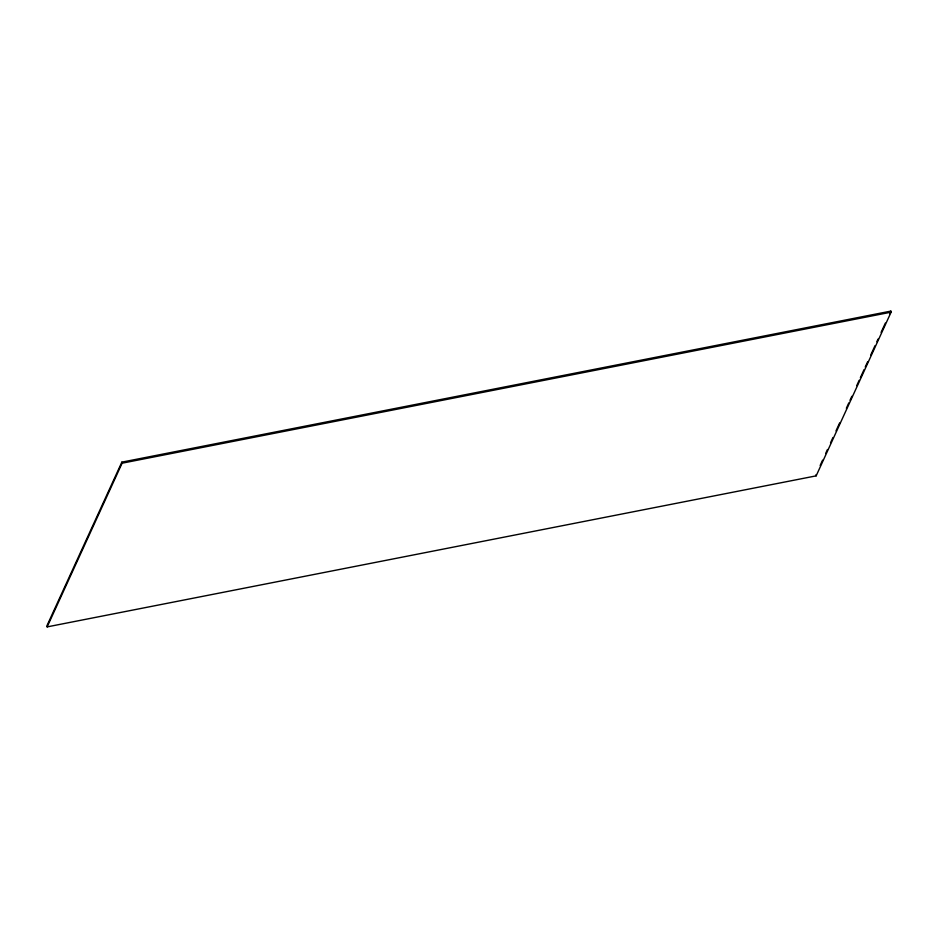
<?xml version="1.0" encoding="UTF-8"?>
<svg xmlns="http://www.w3.org/2000/svg" width="938" height="938" viewBox="0 0 938 938"><rect width="100%" height="100%" fill="white"/><g stroke="black" fill="none" stroke-linecap="round" stroke-linejoin="round"><path stroke-width="1.41" d="M121.846 462.141L46.9 625.834L47.158 626.889L816.154 475.859L891.1 312.166L890.842 311.111L121.846 462.141L122.104 463.196L47.158 626.889M820.164 465.483L822.603 460.159M825.651 453.511L827.468 449.513M830.517 442.865L832.956 437.542M836.004 430.882L839.662 422.897M846.357 408.264L848.796 402.941M850.016 400.28L851.845 396.282M856.722 385.635L859.161 380.312M860.38 377.651L864.027 369.666M865.246 367.004L867.685 361.681M870.734 355.033L875.002 345.712M876.831 341.725L878.05 339.064M881.087 332.404L885.355 323.094M889.623 313.773L890.842 311.111M122.104 463.196L891.1 312.166M815.896 474.804L816.154 475.859"/></g></svg>
